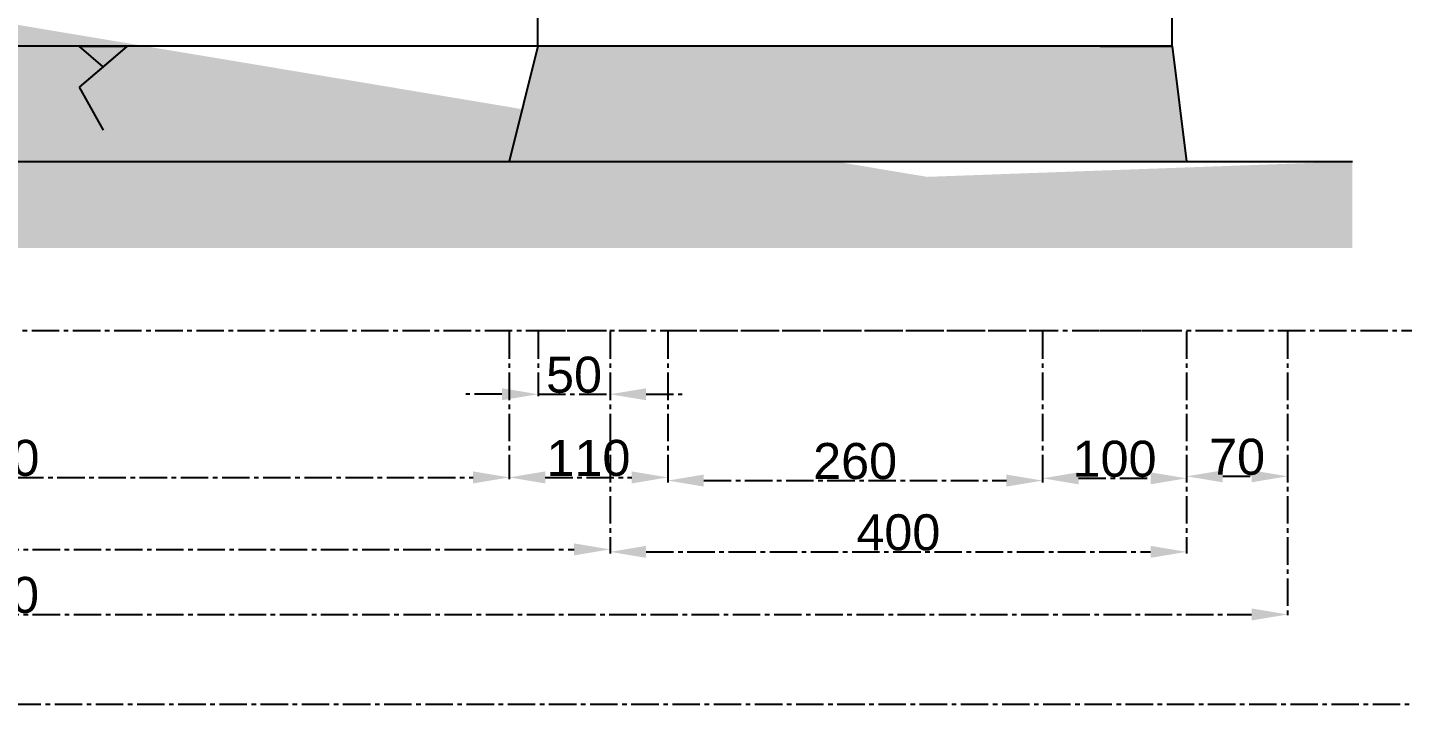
# Model space of a CAD drawing. Header units: centimetres. Extents: x -483 to 5478, y -332 to 3204.
# Drawn here: x 4047 to 5001, y 1816 to 2286 of the extents above; entities that cross this region are included whole.
import ezdxf

# ---------------------------------------------------------------- set-up
doc = ezdxf.new("R2010")
doc.units = ezdxf.units.CM
doc.linetypes.add('AXES2', pattern=[28.575, 19.05, -3.175, 3.175, -3.175])
doc.styles.get("Standard").update_dxf_attribs({"font": 'arial.ttf'})
doc.dimstyles.new('ISO-25', dxfattribs={"dimtxt": 25, "dimasz": 25, "dimexe": 1.25, "dimexo": 0.625, "dimtad": 1, "dimtxsty": 'Standard', "dimcen": 2.5, "dimadec": 0, "dimazin": 0, "dimtfac": 1, "dimtmove": 0, "dimatfit": 3, "dimfxl": 1, "dimarcsym": 0})
pattern_1 = [(0, (3110.7856, 2192.7735), (6.35, 6.35), [3.175, -9.525]), (90, (3112.373, 2191.186), (-6.35, 6.35), [3.175, -9.525])]

# ---------------------------------------------------------------- blocks, each defined once
blk = doc.blocks.new('*D155')
at = {"color": 0, "linetype": 'AXES2', "lineweight": -2, "transparency": 16777216}
for p, q in [((3670.79, 2074.9), (3670.79, 1972.33)), ((4380.79, 2074.9), (4380.79, 1972.33)), ((3695.79, 1973.58), (4355.79, 1973.58))]:
    blk.add_line(p, q, dxfattribs=at)
at = {"color": 0, "linetype": 'AXES2', "transparency": 16777216}
for points in [[(3695.79, 1977.75), (3695.79, 1969.42), (3670.79, 1973.58)], [(4355.79, 1977.75), (4355.79, 1969.42), (4380.79, 1973.58)]]:
    blk.add_solid(points, dxfattribs=at)
at = {"layer": 'Defpoints', "color": 0, "linetype": 'AXES2', "transparency": 16777216}
for p in [(3670.79, 2075.52), (4380.79, 2075.52), (4380.79, 1973.58)]:
    blk.add_point(p, dxfattribs=at)
at = {"color": 0, "linetype": 'AXES2', "transparency": 16777216, "insert": (4025.79, 1986.97), "char_height": 25, "attachment_point": 5}
blk.add_mtext('710', dxfattribs=at)
blk = doc.blocks.new('*D156')
at = {"color": 0, "linetype": 'AXES2', "lineweight": -2, "transparency": 16777216}
for p, q in [((4380.79, 2074.9), (4380.79, 1972.33)), ((4490.79, 2074.9), (4490.79, 1972.33)), ((4405.79, 1973.58), (4465.79, 1973.58))]:
    blk.add_line(p, q, dxfattribs=at)
at = {"color": 0, "linetype": 'AXES2', "transparency": 16777216}
for points in [[(4405.79, 1977.75), (4405.79, 1969.42), (4380.79, 1973.58)], [(4465.79, 1977.75), (4465.79, 1969.42), (4490.79, 1973.58)]]:
    blk.add_solid(points, dxfattribs=at)
at = {"layer": 'Defpoints', "color": 0, "linetype": 'AXES2', "transparency": 16777216}
for p in [(4380.79, 2075.52), (4490.79, 2075.52), (4490.79, 1973.58)]:
    blk.add_point(p, dxfattribs=at)
at = {"color": 0, "linetype": 'AXES2', "transparency": 16777216, "insert": (4435.79, 1986.97), "char_height": 25, "attachment_point": 5}
blk.add_mtext('110', dxfattribs=at)
blk = doc.blocks.new('*D157')
at = {"color": 0, "linetype": 'AXES2', "lineweight": -2, "transparency": 16777216}
for p, q in [((4490.79, 2074.9), (4490.79, 1970.14)), ((4750.79, 2074.9), (4750.79, 1970.14)), ((4515.79, 1971.39), (4725.79, 1971.39))]:
    blk.add_line(p, q, dxfattribs=at)
at = {"color": 0, "linetype": 'AXES2', "transparency": 16777216}
for points in [[(4515.79, 1975.55), (4515.79, 1967.22), (4490.79, 1971.39)], [(4725.79, 1975.55), (4725.79, 1967.22), (4750.79, 1971.39)]]:
    blk.add_solid(points, dxfattribs=at)
at = {"layer": 'Defpoints', "color": 0, "linetype": 'AXES2', "transparency": 16777216}
for p in [(4490.79, 2075.52), (4750.79, 2075.52), (4750.79, 1971.39)]:
    blk.add_point(p, dxfattribs=at)
at = {"color": 0, "linetype": 'AXES2', "transparency": 16777216, "insert": (4620.79, 1984.78), "char_height": 25, "attachment_point": 5}
blk.add_mtext('260', dxfattribs=at)
blk = doc.blocks.new('*D158')
at = {"color": 0, "linetype": 'AXES2', "lineweight": -2, "transparency": 16777216}
for p, q in [((4750.79, 2074.9), (4750.79, 1971.71)), ((4850.79, 2074.9), (4850.79, 1971.71)), ((4775.79, 1972.96), (4825.79, 1972.96))]:
    blk.add_line(p, q, dxfattribs=at)
at = {"color": 0, "linetype": 'AXES2', "transparency": 16777216}
for points in [[(4775.79, 1977.13), (4775.79, 1968.8), (4750.79, 1972.96)], [(4825.79, 1977.13), (4825.79, 1968.8), (4850.79, 1972.96)]]:
    blk.add_solid(points, dxfattribs=at)
at = {"layer": 'Defpoints', "color": 0, "linetype": 'AXES2', "transparency": 16777216}
for p in [(4750.79, 2075.52), (4850.79, 2075.52), (4850.79, 1972.96)]:
    blk.add_point(p, dxfattribs=at)
at = {"color": 0, "linetype": 'AXES2', "transparency": 16777216, "insert": (4800.79, 1986.35), "char_height": 25, "attachment_point": 5}
blk.add_mtext('100', dxfattribs=at)
blk = doc.blocks.new('*D159')
at = {"color": 0, "linetype": 'AXES2', "lineweight": -2, "transparency": 16777216}
for p, q in [((4850.79, 2074.9), (4850.79, 1973.09)), ((4920.79, 2074.9), (4920.79, 1973.09)), ((4875.79, 1974.34), (4895.79, 1974.34))]:
    blk.add_line(p, q, dxfattribs=at)
at = {"color": 0, "linetype": 'AXES2', "transparency": 16777216}
for points in [[(4875.79, 1978.51), (4875.79, 1970.17), (4850.79, 1974.34)], [(4895.79, 1978.51), (4895.79, 1970.17), (4920.79, 1974.34)]]:
    blk.add_solid(points, dxfattribs=at)
at = {"layer": 'Defpoints', "color": 0, "linetype": 'AXES2', "transparency": 16777216}
for p in [(4850.79, 2075.52), (4920.79, 2075.52), (4920.79, 1974.34)]:
    blk.add_point(p, dxfattribs=at)
at = {"color": 0, "linetype": 'AXES2', "transparency": 16777216, "insert": (4885.79, 1987.73), "char_height": 25, "attachment_point": 5}
blk.add_mtext('70', dxfattribs=at)
blk = doc.blocks.new('*D161')
at = {"color": 0, "linetype": 'AXES2', "lineweight": -2, "transparency": 16777216}
for p, q in [((4400.79, 2074.9), (4400.79, 2030.02)), ((4450.79, 2074.9), (4450.79, 2030.02)), ((4375.79, 2031.27), (4350.79, 2031.27)), ((4400.79, 2031.27), (4450.79, 2031.27)), ((4475.79, 2031.27), (4500.79, 2031.27))]:
    blk.add_line(p, q, dxfattribs=at)
at = {"color": 0, "linetype": 'AXES2', "transparency": 16777216}
for points in [[(4375.79, 2035.44), (4375.79, 2027.11), (4400.79, 2031.27)], [(4475.79, 2035.44), (4475.79, 2027.11), (4450.79, 2031.27)]]:
    blk.add_solid(points, dxfattribs=at)
at = {"layer": 'Defpoints', "color": 0, "linetype": 'AXES2', "transparency": 16777216}
for p in [(4400.79, 2075.52), (4450.79, 2075.52), (4450.79, 2031.27)]:
    blk.add_point(p, dxfattribs=at)
at = {"color": 0, "linetype": 'AXES2', "transparency": 16777216, "insert": (4425.79, 2044.66), "char_height": 25, "attachment_point": 5}
blk.add_mtext('50', dxfattribs=at)
blk = doc.blocks.new('*D162')
at = {"color": 0, "linetype": 'AXES2', "lineweight": -2, "transparency": 16777216}
for p, q in [((3310.79, 2074.9), (3310.79, 1922.4)), ((4450.79, 2074.9), (4450.79, 1922.4)), ((3335.79, 1923.65), (4425.79, 1923.65))]:
    blk.add_line(p, q, dxfattribs=at)
at = {"color": 0, "linetype": 'AXES2', "transparency": 16777216}
for points in [[(3335.79, 1927.82), (3335.79, 1919.49), (3310.79, 1923.65)], [(4425.79, 1927.82), (4425.79, 1919.49), (4450.79, 1923.65)]]:
    blk.add_solid(points, dxfattribs=at)
at = {"layer": 'Defpoints', "color": 0, "linetype": 'AXES2', "transparency": 16777216}
for p in [(3310.79, 2075.52), (4450.79, 2075.52), (4450.79, 1923.65)]:
    blk.add_point(p, dxfattribs=at)
at = {"color": 0, "linetype": 'AXES2', "transparency": 16777216, "insert": (3880.79, 1937.04), "char_height": 25, "attachment_point": 5}
blk.add_mtext('1140', dxfattribs=at)
blk = doc.blocks.new('*D164')
at = {"color": 0, "linetype": 'AXES2', "lineweight": -2, "transparency": 16777216}
for p, q in [((4450.79, 2074.9), (4450.79, 1920.69)), ((4850.79, 2074.9), (4850.79, 1920.69)), ((4475.79, 1921.94), (4825.79, 1921.94))]:
    blk.add_line(p, q, dxfattribs=at)
at = {"color": 0, "linetype": 'AXES2', "transparency": 16777216}
for points in [[(4475.79, 1926.1), (4475.79, 1917.77), (4450.79, 1921.94)], [(4825.79, 1926.1), (4825.79, 1917.77), (4850.79, 1921.94)]]:
    blk.add_solid(points, dxfattribs=at)
at = {"layer": 'Defpoints', "color": 0, "linetype": 'AXES2', "transparency": 16777216}
for p in [(4450.79, 2075.52), (4850.79, 2075.52), (4850.79, 1921.94)]:
    blk.add_point(p, dxfattribs=at)
at = {"color": 0, "linetype": 'AXES2', "transparency": 16777216, "insert": (4650.79, 1935.33), "char_height": 25, "attachment_point": 5}
blk.add_mtext('400', dxfattribs=at)
blk = doc.blocks.new('*D165')
at = {"color": 0, "linetype": 'AXES2', "lineweight": -2, "transparency": 16777216}
for p, q in [((3110.79, 2074.9), (3110.79, 1877.27)), ((4920.79, 2074.9), (4920.79, 1877.27)), ((3135.79, 1878.52), (4895.79, 1878.52))]:
    blk.add_line(p, q, dxfattribs=at)
at = {"color": 0, "linetype": 'AXES2', "transparency": 16777216}
for points in [[(3135.79, 1882.69), (3135.79, 1874.35), (3110.79, 1878.52)], [(4895.79, 1882.69), (4895.79, 1874.35), (4920.79, 1878.52)]]:
    blk.add_solid(points, dxfattribs=at)
at = {"layer": 'Defpoints', "color": 0, "linetype": 'AXES2', "transparency": 16777216}
for p in [(3110.79, 2075.52), (4920.79, 2075.52), (4920.79, 1878.52)]:
    blk.add_point(p, dxfattribs=at)
at = {"color": 0, "linetype": 'AXES2', "transparency": 16777216, "insert": (4015.79, 1891.91), "char_height": 25, "attachment_point": 5}
blk.add_mtext('1810', dxfattribs=at)

msp = doc.modelspace()

# ---------------------------------------------------------------- hatches: boundary and pattern name
at = {"linetype": 'AXES2', "true_color": 0x139b48}
h = msp.add_hatch(dxfattribs=at)
h.set_pattern_fill('CROSS', color=114)
h.set_pattern_definition(pattern_1)
edge = h.paths.add_edge_path()
edge.add_line((3110.786, 2442.773), (3201.968, 2442.773))
edge.add_line((3110.786, 2382.773), (3201.968, 2382.773))
edge.add_line((3310.786, 2192.773), (3201.968, 2492.793))
edge.add_line((3201.968, 2382.773), (3310.786, 2132.773))
edge.add_line((3310.786, 2132.773), (4965.786, 2132.773))
at = {"linetype": 'AXES2', "true_color": 0x636466}
h = msp.add_hatch(dxfattribs=at)
h.set_pattern_fill('GRAVEL', color=251)
h.set_pattern_definition([(228.01279, (3129.0736, 2218.1735), (-203.2, -228.6), [3.4172, -338.30484]), (184.96974, (3126.7876, 2215.6335), (304.7999999, 25.40000145), [5.86405, -580.5405]), (132.51045, (3120.9456, 2215.1255), (254.0000001, -279.3999999), [4.13482, -409.34723]), (267.27369, (3111.0396, 2208.7755), (25.40000005, 508), [5.34005, -528.66437]), (292.833654, (3110.7856, 2203.4415), (-127, 304.8), [5.23634, -518.39808]), (357.27369, (3112.8176, 2198.6155), (-508, 25.40000005), [5.34005, -528.66437]), (37.69424, (3118.1516, 2198.3615), (-330.2, -254), [7.06194, -699.13115]), (72.25533, (3123.7396, 2202.6795), (177.80000005, 558.8), [6.6672, -660.05257]), (121.429566, (3125.7716, 2209.0295), (-203.2, 330.2), [5.35813, -530.45546]), (175.23636, (3122.9776, 2213.6015), (279.4, -25.4), [6.11713, -299.73937]), (222.39744, (3116.8816, 2214.10946), (-304.8, -279.4), [7.91078, -783.16773]), (138.81407, (3136.1856, 2208.5215), (-177.8, 152.4), [2.70005, -267.30566]), (171.469234, (3134.1536, 2210.2995), (330.2, -50.7999999), [5.13682, -508.5464]), (225, (3129.074, 2211.061), (-4e-15, -25.4), [3.5921, -32.32893]), (203.1986, (3127.2956, 2214.1095), (127, 50.8), [1.9344, -191.50622]), (291.8014, (3125.5176, 2213.3475), (-25.4, 76.2), [2.73566, -134.04753]), (30.96376, (3126.5336, 2210.8075), (76.2, 50.8), [4.4432, -143.66298]), (161.56505, (3130.344, 2213.0935), (50.8, -25.4), [3.21287, -77.10898]), (16.38954, (3110.7856, 2213.3475), (254, 76.2), [4.50088, -445.58827]), (70.34618, (3115.1036, 2214.6175), (-101.6, -279.4), [3.776, -373.82216]), (293.1986, (3130.3436, 2218.1735), (-50.8, 127), [3.8688, -189.57184]), (343.61046, (3131.8676, 2214.6175), (-254, 76.2), [4.50088, -445.58827]), (339.44395, (3110.7856, 2197.5995), (-127, 50.8), [4.34035, -212.67734]), (294.77514, (3114.8496, 2196.0755), (-127.0000002, 279.4), [3.63672, -360.03593]), (66.8014, (3130.5976, 2192.7735), (50.8, 127), [3.8688, -189.57184]), (17.35402, (3132.1216, 2196.3295), (-330.2, -101.6), [4.25783, -421.52376]), (69.44395, (3118.1516, 2192.7735), (-50.8, -127), [2.17018, -214.84752]), (101.30993, (3129.0736, 2192.7735), (-25.4, 101.6), [1.29515, -128.21995]), (165.96376, (3128.8196, 2194.0435), (76.2, -25.4), [5.23634, -99.49055]), (186.00901, (3123.7396, 2195.3135), (254, 25.4), [4.85267, -480.41365]), (303.69007, (3126.5336, 2208.5215), (-25.4, 50.8), [3.66324, -87.91776]), (353.157227, (3128.5656, 2205.4735), (431.8, -50.8), [6.39557, -633.1601]), (60.9454, (3134.9156, 2204.7115), (-101.6, -177.8), [2.61508, -258.89392]), (90, (3136.186, 2206.997), (-25.4, 25.4), [1.524, -23.876]), (120.25644, (3123.2316, 2196.0755), (101.6, -177.8), [3.52867, -349.3394]), (48.01279, (3121.4536, 2199.1235), (203.2, 228.6), [6.83443, -334.88762]), (0, (3126.026, 2204.203), (25.4, 25.4), [6.604, -18.796]), (325.30485, (3132.6296, 2204.2035), (254.0000001, -177.7999999), [4.0161, -397.59317]), (254.0546, (3135.9316, 2201.9175), (-25.4, -101.6), [3.6983, -181.2165]), (207.645975, (3134.9156, 2198.3615), (-482.6, -253.99999997), [6.02145, -596.12464]), (175.42608, (3129.5816, 2195.5675), (-330.2, 25.4), [6.3703, -630.65846])])
h.paths.add_polyline_path([(4400.786, 2272.773), (4380.786, 2192.773), (4850.786, 2192.773), (4840.786, 2272.773)])
at = {"linetype": 'AXES2', "true_color": 0x139b48}
h = msp.add_hatch(dxfattribs=at)
h.set_pattern_fill('CROSS', color=114)
h.set_pattern_definition(pattern_1)
edge = h.paths.add_edge_path()
edge.add_line((3310.786, 2132.773), (4965.786, 2132.773))
edge.add_line((3920.786, 2192.773), (3358.667, 2192.773))
edge.add_line((3310.786, 2192.773), (3358.667, 2192.773))
edge.add_line((3920.786, 2192.773), (4365.786, 2192.773))
edge.add_line((4365.786, 2192.773), (4865.786, 2192.773))
edge.add_line((4865.786, 2192.773), (4965.786, 2192.773))
h = msp.add_hatch(dxfattribs=at)
h.set_pattern_fill('CROSS', color=114)
h.set_pattern_definition(pattern_1)
edge = h.paths.add_edge_path()
edge.add_line((3920.786, 2192.773), (3358.667, 2192.773))
edge.add_line((3310.786, 2192.773), (3358.667, 2192.773))
edge.add_line((3310.786, 2132.773), (4965.786, 2132.773))
edge.add_line((3920.786, 2192.773), (4365.786, 2192.773))
edge.add_line((4365.786, 2192.773), (4865.786, 2192.773))
edge.add_line((4865.786, 2192.773), (4965.786, 2192.773))

# ---------------------------------------------------------------- linework, layer by layer
at = {"linetype": 'ByBlock'}
for p, q in [((4400.786, 2272.773), (4400.786, 2292.773)), ((4400.786, 2272.773), (4400.786, 2292.773)), ((4840.786, 2272.773), (4840.786, 2292.773)), ((4115.786, 2272.773), (4082.456, 2244.244)), ((4082.456, 2272.773), (4115.786, 2272.773)), ((4099.121, 2258.509), (4082.456, 2272.773)), ((4115.786, 2272.773), (4099.121, 2258.509)), ((4400.786, 2272.773), (4380.786, 2192.773)), ((4450.786, 2272.773), (4400.786, 2272.773)), ((4840.786, 2272.773), (4400.786, 2272.773)), ((4790.786, 2272.773), (4840.786, 2272.773)), ((4840.786, 2272.773), (4850.786, 2192.773)), ((4099.121, 2258.509), (4082.456, 2244.244)), ((4082.456, 2244.244), (4099.121, 2214.436)), ((3920.786, 2192.773), (4365.786, 2192.773))]:
    msp.add_line(p, q, dxfattribs=at)
at = {"color": 152, "linetype": 'ByBlock', "true_color": 0x2776bb}
msp.add_line((4400.786, 2272.773), (3650.786, 2272.773), dxfattribs=at)
at = {"color": 2, "linetype": 'ByBlock', "true_color": 0xf1eb1f}
for p, q in [((3920.786, 2192.773), (4365.786, 2192.773)), ((4365.786, 2192.773), (4865.786, 2192.773)), ((4865.786, 2192.773), (4965.786, 2192.773)), ((4865.786, 2192.773), (4965.786, 2192.773))]:
    msp.add_line(p, q, dxfattribs=at)
at = {"linetype": 'AXES2'}
for p, q in [((4380.786, 2192.773), (4850.786, 2192.773)), ((4380.786, 2192.773), (4400.786, 2192.773)), ((4450.786, 2192.773), (4490.786, 2192.773)), ((4750.786, 2192.773), (4790.786, 2192.773)), ((4840.786, 2192.773), (4850.786, 2192.773)), ((2620.786, 2075.523), (4428.392, 2075.523)), ((4400.786, 2075.523), (4450.786, 2075.523)), ((4428.392, 2075.523), (5108.479, 2075.523)), ((4490.786, 2075.523), (4750.786, 2075.523)), ((4790.786, 2075.523), (4840.786, 2075.523)), ((5456.129, 1816.055), (2263.176, 1816.055))]:
    msp.add_line(p, q, dxfattribs=at)

# ---------------------------------------------------------------- dimensions: what is measured, and where the dimension line sits
for base, p1, p2, picture, middle in [((4920.786, 1878.52), (3110.786, 2075.523), (4920.786, 2075.523), '*D165', (4015.786, 1891.909)), ((4450.786, 1923.654), (3310.786, 2075.523), (4450.786, 2075.523), '*D162', (3880.786, 1937.043)), ((4380.786, 1973.585), (3670.786, 2075.523), (4380.786, 2075.523), '*D155', (4025.786, 1986.974)), ((4450.786, 2031.272), (4400.786, 2075.523), (4450.786, 2075.523), '*D161', (4425.786, 2044.661)), ((4490.786, 1973.585), (4380.786, 2075.523), (4490.786, 2075.523), '*D156', (4435.786, 1986.974)), ((4850.786, 1921.937), (4450.786, 2075.523), (4850.786, 2075.523), '*D164', (4650.786, 1935.326)), ((4750.786, 1971.388), (4490.786, 2075.523), (4750.786, 2075.523), '*D157', (4620.786, 1984.777)), ((4850.786, 1972.962), (4750.786, 2075.523), (4850.786, 2075.523), '*D158', (4800.786, 1986.352)), ((4920.786, 1974.341), (4850.786, 2075.523), (4920.786, 2075.523), '*D159', (4885.786, 1987.73))]:
    dim = msp.add_linear_dim(base=base, p1=p1, p2=p2, dimstyle='ISO-25', dxfattribs=at)
    dim.commit()
    dim.dimension.update_dxf_attribs({"geometry": picture, "text_midpoint": middle})

doc.saveas('drawing.dxf')
